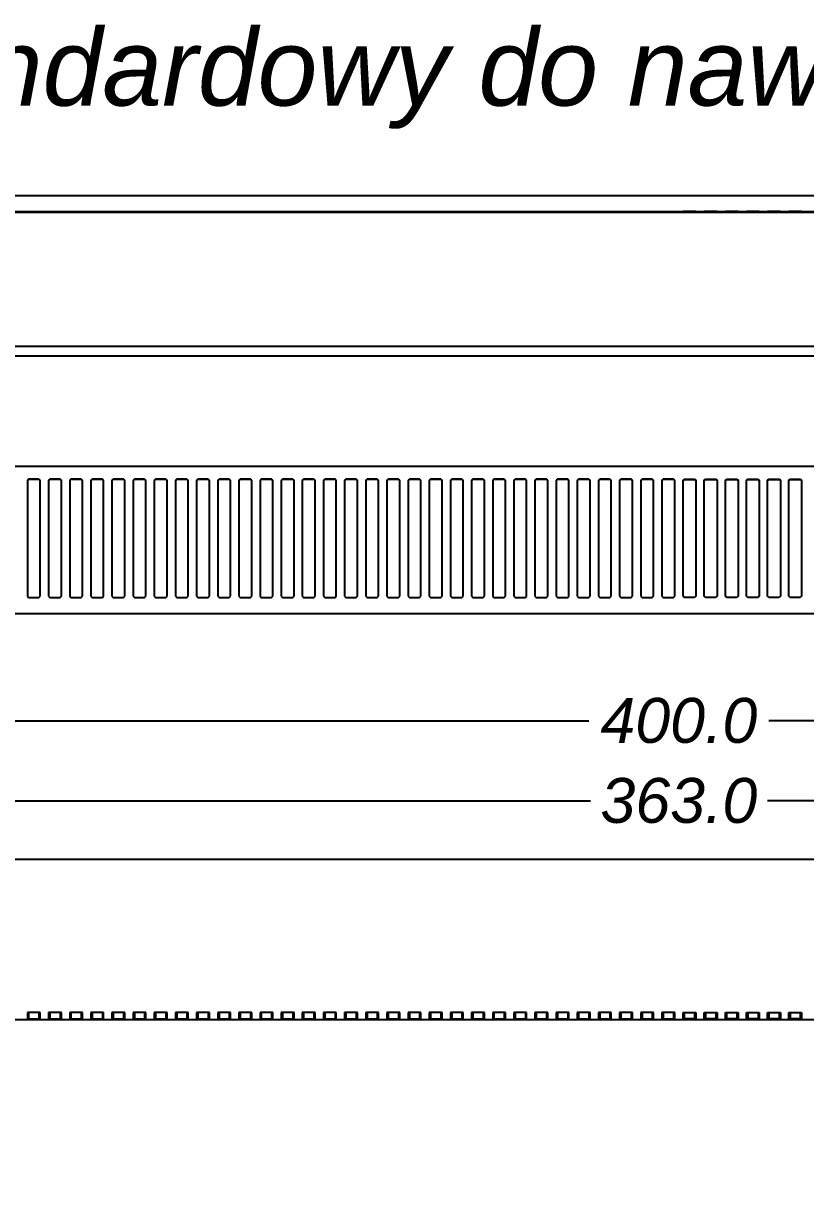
# Model space of a CAD drawing. Extents: x 11 to 255, y 34 to 125.
# Drawn here: x 71.9 to 133, y 34.4 to 125 of the extents above; entities that cross this region are included whole.
import ezdxf

# ---------------------------------------------------------------- set-up
doc = ezdxf.new("R2010")
doc.units = 0
doc.header["$MEASUREMENT"] = 0
doc.header["$PDSIZE"] = -1
doc.layers.get('0').update_dxf_attribs({"linetype": 'CONTINUOUS'})
doc.layers.get('DEFPOINTS').update_dxf_attribs({"linetype": 'CONTINUOUS'})
doc.styles.get("Standard").update_dxf_attribs({"font": 'ARIALI.TTF'})
doc.dimstyles.get("Standard").update_dxf_attribs({"dimtxt": 0.18, "dimasz": 0.18, "dimexe": 0.18, "dimexo": 0.0625, "dimgap": 0.09, "dimtad": 0, "dimtih": 1, "dimtoh": 1, "dimdec": 4, "dimzin": 0, "dimtxsty": 'STANDARD', "dimcen": 0.09, "dimazin": 3, "dimtfac": 1, "dimtdec": 4, "dimtofl": 0, "dimtmove": 0, "dimatfit": 3, "dimtolj": 1, "dimtzin": 0})

# ---------------------------------------------------------------- blocks, each defined once
blk = doc.blocks.new('*D')
at = {"color": 0, "linetype": 'BYBLOCK'}
for p, q in [((12.877, 65.773), (12.877, 71.773)), ((23.087, 59.724), (23.087, 70.756)), ((223.087, 59.724), (223.087, 70.756)), ((29.087, 70.576), (116.058, 70.576)), ((217.087, 70.576), (130.117, 70.576)), ((220.552, 60.523), (220.552, 66.523)), ((32.338, 54.523), (32.338, 64.516)), ((38.338, 64.336), (116.181, 64.336)), ((207.836, 64.336), (129.994, 64.336)), ((213.836, 54.523), (213.836, 64.516)), ((23.138, 59.773), (12.697, 59.773)), ((215.836, 54.523), (220.732, 54.523)), ((28.338, 52.523), (28.338, 42.447)), ((32.338, 52.523), (32.338, 42.447)), ((215.836, 52.523), (220.732, 52.523)), ((242.821, 49.016), (242.821, 39.097)), ((23.136, 47.273), (12.697, 47.273)), ((220.552, 46.523), (220.552, 40.523)), ((231.374, 46.273), (231.374, 39.097)), ((22.338, 42.627), (16.338, 42.627)), ((38.338, 42.627), (44.338, 42.627)), ((12.877, 41.273), (12.877, 35.273)), ((225.374, 39.277), (219.374, 39.277)), ((248.821, 39.277), (254.821, 39.277))]:
    blk.add_line(p, q, dxfattribs=at)
for points in [[(29.087, 71.576), (29.087, 69.576), (23.087, 70.576)], [(217.087, 71.576), (217.087, 69.576), (223.087, 70.576)], [(11.877, 65.773), (13.877, 65.773), (12.877, 59.773)], [(32.338, 64.336), (38.338, 63.336), (38.338, 65.336)], [(213.836, 64.336), (207.836, 63.336), (207.836, 65.336)], [(220.552, 54.523), (219.552, 60.523), (221.552, 60.523)], [(220.552, 52.523), (219.552, 46.523), (221.552, 46.523)], [(11.877, 41.273), (13.877, 41.273), (12.877, 47.273)], [(28.338, 42.627), (22.338, 41.627), (22.338, 43.627)], [(32.338, 42.627), (38.338, 41.627), (38.338, 43.627)], [(231.374, 39.277), (225.374, 38.277), (225.374, 40.277)], [(242.821, 39.277), (248.821, 38.277), (248.821, 40.277)]]:
    blk.add_solid(points, dxfattribs=at)
at = {"layer": 'DEFPOINTS', "color": 0, "linetype": 'BYBLOCK'}
for p in [(223.087, 70.576), (24.138, 59.773), (23.087, 58.724), (223.087, 58.724), (214.836, 54.523), (28.338, 53.523), (32.338, 53.523), (32.338, 53.523), (213.836, 53.523), (214.836, 52.523), (242.821, 50.016), (12.877, 47.273), (24.136, 47.273), (231.374, 47.273)]:
    blk.add_point(p, dxfattribs=at)
at = {"color": 0, "linetype": 'BYBLOCK', "char_height": 3.5, "attachment_point": 5}
for s, insert in [('\\A1;400.0', (123.087, 70.576)), ('\\A1;363.0', (123.087, 64.336)), ('\\A1;8.0', (48.523, 42.627)), ('\\A1;22.9', (237.098, 39.277))]:
    blk.add_mtext(s, dxfattribs=dict(at, insert=insert))
at = {"color": 0, "linetype": 'BYBLOCK', "char_height": 3.5, "attachment_point": 5, "rotation": 90}
for s, insert in [('\\A1;25.0', (12.877, 53.523)), ('\\A1;4.0', (220.552, 37.766))]:
    blk.add_mtext(s, dxfattribs=dict(at, insert=insert))

msp = doc.modelspace()

# ---------------------------------------------------------------- linework, layer by layer
at = {"color": 7, "linetype": 'CONTINUOUS'}
for p, q in [((24.136, 111.521), (222.039, 111.521)), ((23.838, 110.271), (222.336, 110.271)), ((24.689, 110.219), (221.486, 110.219)), ((72.262, 110.265), (72.362, 110.265)), ((72.262, 110.22), (72.262, 110.265)), ((72.362, 110.22), (72.262, 110.22)), ((72.362, 110.265), (73.162, 110.265)), ((72.362, 110.22), (72.362, 110.265)), ((73.162, 110.22), (72.362, 110.22)), ((73.162, 110.265), (73.262, 110.265)), ((73.162, 110.22), (73.162, 110.265)), ((73.262, 110.22), (73.162, 110.22)), ((73.262, 110.265), (73.262, 110.22)), ((73.912, 110.265), (74.012, 110.265)), ((73.912, 110.22), (73.912, 110.265)), ((74.012, 110.22), (73.912, 110.22)), ((74.012, 110.265), (74.812, 110.265)), ((74.012, 110.22), (74.012, 110.265)), ((74.812, 110.22), (74.012, 110.22)), ((74.812, 110.265), (74.912, 110.265)), ((74.812, 110.22), (74.812, 110.265)), ((74.912, 110.22), (74.812, 110.22)), ((74.912, 110.265), (74.912, 110.22)), ((75.562, 110.265), (75.662, 110.265)), ((75.562, 110.22), (75.562, 110.265)), ((75.662, 110.22), (75.562, 110.22)), ((75.662, 110.265), (76.462, 110.265)), ((75.662, 110.22), (75.662, 110.265)), ((76.462, 110.22), (75.662, 110.22)), ((76.462, 110.265), (76.562, 110.265)), ((76.462, 110.22), (76.462, 110.265)), ((76.562, 110.22), (76.462, 110.22)), ((76.562, 110.265), (76.562, 110.22)), ((77.212, 110.265), (77.312, 110.265)), ((77.212, 110.22), (77.212, 110.265)), ((77.312, 110.22), (77.212, 110.22)), ((77.312, 110.265), (78.112, 110.265)), ((77.312, 110.22), (77.312, 110.265)), ((78.112, 110.22), (77.312, 110.22)), ((78.112, 110.265), (78.212, 110.265)), ((78.112, 110.22), (78.112, 110.265)), ((78.212, 110.22), (78.112, 110.22)), ((78.212, 110.265), (78.212, 110.22)), ((78.862, 110.265), (78.962, 110.265)), ((78.862, 110.22), (78.862, 110.265)), ((78.962, 110.22), (78.862, 110.22)), ((78.962, 110.265), (79.762, 110.265)), ((78.962, 110.22), (78.962, 110.265)), ((79.762, 110.22), (78.962, 110.22)), ((79.762, 110.265), (79.862, 110.265)), ((79.762, 110.22), (79.762, 110.265)), ((79.862, 110.22), (79.762, 110.22)), ((79.862, 110.265), (79.862, 110.22)), ((80.512, 110.265), (80.612, 110.265)), ((80.512, 110.22), (80.512, 110.265)), ((80.612, 110.22), (80.512, 110.22)), ((80.612, 110.265), (81.412, 110.265)), ((80.612, 110.22), (80.612, 110.265)), ((81.412, 110.22), (80.612, 110.22)), ((81.412, 110.265), (81.512, 110.265)), ((81.412, 110.22), (81.412, 110.265)), ((81.512, 110.22), (81.412, 110.22)), ((81.512, 110.265), (81.512, 110.22)), ((82.162, 110.265), (82.262, 110.265)), ((82.162, 110.22), (82.162, 110.265)), ((82.262, 110.22), (82.162, 110.22)), ((82.262, 110.265), (83.062, 110.265)), ((82.262, 110.22), (82.262, 110.265)), ((83.062, 110.22), (82.262, 110.22)), ((83.062, 110.265), (83.162, 110.265)), ((83.062, 110.22), (83.062, 110.265)), ((83.162, 110.22), (83.062, 110.22)), ((83.162, 110.265), (83.162, 110.22)), ((83.812, 110.265), (83.912, 110.265)), ((83.812, 110.22), (83.812, 110.265)), ((83.912, 110.22), (83.812, 110.22)), ((83.912, 110.265), (84.712, 110.265)), ((83.912, 110.22), (83.912, 110.265)), ((84.712, 110.22), (83.912, 110.22)), ((84.712, 110.265), (84.812, 110.265)), ((84.712, 110.22), (84.712, 110.265)), ((84.812, 110.22), (84.712, 110.22)), ((84.812, 110.265), (84.812, 110.22)), ((85.462, 110.265), (85.562, 110.265)), ((85.462, 110.22), (85.462, 110.265)), ((85.562, 110.22), (85.462, 110.22)), ((85.562, 110.265), (86.362, 110.265)), ((85.562, 110.22), (85.562, 110.265)), ((86.362, 110.22), (85.562, 110.22)), ((86.362, 110.265), (86.462, 110.265)), ((86.362, 110.22), (86.362, 110.265)), ((86.462, 110.22), (86.362, 110.22)), ((86.462, 110.265), (86.462, 110.22)), ((87.112, 110.265), (87.212, 110.265)), ((87.112, 110.22), (87.112, 110.265)), ((87.212, 110.22), (87.112, 110.22)), ((87.212, 110.265), (88.012, 110.265)), ((87.212, 110.22), (87.212, 110.265)), ((88.012, 110.22), (87.212, 110.22)), ((88.012, 110.265), (88.112, 110.265)), ((88.012, 110.22), (88.012, 110.265)), ((88.112, 110.22), (88.012, 110.22)), ((88.112, 110.265), (88.112, 110.22)), ((88.762, 110.265), (88.862, 110.265)), ((88.762, 110.22), (88.762, 110.265)), ((88.862, 110.22), (88.762, 110.22)), ((88.862, 110.265), (89.662, 110.265)), ((88.862, 110.22), (88.862, 110.265)), ((89.662, 110.22), (88.862, 110.22)), ((89.662, 110.265), (89.762, 110.265)), ((89.662, 110.22), (89.662, 110.265)), ((89.762, 110.22), (89.662, 110.22)), ((89.762, 110.265), (89.762, 110.22)), ((90.412, 110.265), (90.512, 110.265)), ((90.412, 110.22), (90.412, 110.265)), ((90.512, 110.22), (90.412, 110.22)), ((90.512, 110.265), (91.312, 110.265)), ((90.512, 110.22), (90.512, 110.265)), ((91.312, 110.22), (90.512, 110.22)), ((91.312, 110.265), (91.412, 110.265)), ((91.312, 110.22), (91.312, 110.265)), ((91.412, 110.22), (91.312, 110.22)), ((91.412, 110.265), (91.412, 110.22)), ((92.062, 110.265), (92.162, 110.265)), ((92.062, 110.22), (92.062, 110.265)), ((92.162, 110.22), (92.062, 110.22)), ((92.162, 110.265), (92.962, 110.265)), ((92.162, 110.22), (92.162, 110.265)), ((92.962, 110.22), (92.162, 110.22)), ((92.962, 110.265), (93.062, 110.265)), ((92.962, 110.22), (92.962, 110.265)), ((93.062, 110.22), (92.962, 110.22)), ((93.062, 110.265), (93.062, 110.22)), ((93.712, 110.265), (93.812, 110.265)), ((93.712, 110.22), (93.712, 110.265)), ((93.812, 110.22), (93.712, 110.22)), ((93.812, 110.265), (94.612, 110.265)), ((93.812, 110.22), (93.812, 110.265)), ((94.612, 110.22), (93.812, 110.22)), ((94.612, 110.265), (94.712, 110.265)), ((94.612, 110.22), (94.612, 110.265)), ((94.712, 110.22), (94.612, 110.22)), ((94.712, 110.265), (94.712, 110.22)), ((95.362, 110.265), (95.462, 110.265)), ((95.362, 110.22), (95.362, 110.265)), ((95.462, 110.22), (95.362, 110.22)), ((95.462, 110.265), (96.262, 110.265)), ((95.462, 110.22), (95.462, 110.265)), ((96.262, 110.22), (95.462, 110.22)), ((96.262, 110.265), (96.362, 110.265)), ((96.262, 110.22), (96.262, 110.265)), ((96.362, 110.22), (96.262, 110.22)), ((96.362, 110.265), (96.362, 110.22)), ((97.012, 110.265), (97.112, 110.265)), ((97.012, 110.22), (97.012, 110.265)), ((97.112, 110.22), (97.012, 110.22)), ((97.112, 110.265), (97.912, 110.265)), ((97.112, 110.22), (97.112, 110.265)), ((97.912, 110.22), (97.112, 110.22)), ((97.912, 110.265), (98.012, 110.265)), ((97.912, 110.22), (97.912, 110.265)), ((98.012, 110.22), (97.912, 110.22)), ((98.012, 110.265), (98.012, 110.22)), ((98.662, 110.265), (98.762, 110.265)), ((98.662, 110.22), (98.662, 110.265)), ((98.762, 110.22), (98.662, 110.22)), ((98.762, 110.265), (99.562, 110.265)), ((98.762, 110.22), (98.762, 110.265)), ((99.562, 110.22), (98.762, 110.22)), ((99.562, 110.265), (99.662, 110.265)), ((99.562, 110.22), (99.562, 110.265)), ((99.662, 110.22), (99.562, 110.22)), ((99.662, 110.265), (99.662, 110.22)), ((100.312, 110.265), (100.412, 110.265)), ((100.312, 110.22), (100.312, 110.265)), ((100.412, 110.22), (100.312, 110.22)), ((100.412, 110.265), (101.212, 110.265)), ((100.412, 110.22), (100.412, 110.265)), ((101.212, 110.22), (100.412, 110.22)), ((101.212, 110.265), (101.312, 110.265)), ((101.212, 110.22), (101.212, 110.265)), ((101.312, 110.22), (101.212, 110.22)), ((101.312, 110.265), (101.312, 110.22)), ((101.962, 110.265), (102.062, 110.265)), ((101.962, 110.22), (101.962, 110.265)), ((102.062, 110.22), (101.962, 110.22)), ((102.062, 110.265), (102.862, 110.265)), ((102.062, 110.22), (102.062, 110.265)), ((102.862, 110.22), (102.062, 110.22)), ((102.862, 110.265), (102.962, 110.265)), ((102.862, 110.22), (102.862, 110.265)), ((102.962, 110.22), (102.862, 110.22)), ((102.962, 110.265), (102.962, 110.22)), ((103.612, 110.265), (103.712, 110.265)), ((103.612, 110.22), (103.612, 110.265)), ((103.712, 110.22), (103.612, 110.22)), ((103.712, 110.265), (104.512, 110.265)), ((103.712, 110.22), (103.712, 110.265)), ((104.512, 110.22), (103.712, 110.22)), ((104.512, 110.265), (104.612, 110.265)), ((104.512, 110.22), (104.512, 110.265)), ((104.612, 110.22), (104.512, 110.22)), ((104.612, 110.265), (104.612, 110.22)), ((105.262, 110.265), (105.362, 110.265)), ((105.262, 110.22), (105.262, 110.265)), ((105.362, 110.22), (105.262, 110.22)), ((105.362, 110.265), (106.162, 110.265)), ((105.362, 110.22), (105.362, 110.265)), ((106.162, 110.22), (105.362, 110.22)), ((106.162, 110.265), (106.262, 110.265)), ((106.162, 110.22), (106.162, 110.265)), ((106.262, 110.22), (106.162, 110.22)), ((106.262, 110.265), (106.262, 110.22)), ((106.912, 110.265), (107.012, 110.265)), ((106.912, 110.22), (106.912, 110.265)), ((107.012, 110.22), (106.912, 110.22)), ((107.012, 110.265), (107.812, 110.265)), ((107.012, 110.22), (107.012, 110.265)), ((107.812, 110.22), (107.012, 110.22)), ((107.812, 110.265), (107.912, 110.265)), ((107.812, 110.22), (107.812, 110.265)), ((107.912, 110.22), (107.812, 110.22)), ((107.912, 110.265), (107.912, 110.22)), ((108.562, 110.265), (108.662, 110.265)), ((108.562, 110.22), (108.562, 110.265)), ((108.662, 110.22), (108.562, 110.22)), ((108.662, 110.265), (109.462, 110.265)), ((108.662, 110.22), (108.662, 110.265)), ((109.462, 110.22), (108.662, 110.22)), ((109.462, 110.265), (109.562, 110.265)), ((109.462, 110.22), (109.462, 110.265)), ((109.562, 110.22), (109.462, 110.22)), ((109.562, 110.265), (109.562, 110.22)), ((110.212, 110.265), (110.312, 110.265)), ((110.212, 110.22), (110.212, 110.265)), ((110.312, 110.22), (110.212, 110.22)), ((110.312, 110.265), (111.112, 110.265)), ((110.312, 110.22), (110.312, 110.265)), ((111.112, 110.22), (110.312, 110.22)), ((111.112, 110.265), (111.212, 110.265)), ((111.112, 110.22), (111.112, 110.265)), ((111.212, 110.22), (111.112, 110.22)), ((111.212, 110.265), (111.212, 110.22)), ((111.862, 110.265), (111.962, 110.265)), ((111.862, 110.22), (111.862, 110.265)), ((111.962, 110.22), (111.862, 110.22)), ((111.962, 110.265), (112.762, 110.265)), ((111.962, 110.22), (111.962, 110.265)), ((112.762, 110.22), (111.962, 110.22)), ((112.762, 110.265), (112.862, 110.265)), ((112.762, 110.22), (112.762, 110.265)), ((112.862, 110.22), (112.762, 110.22)), ((112.862, 110.265), (112.862, 110.22)), ((113.512, 110.265), (113.612, 110.265)), ((113.512, 110.22), (113.512, 110.265)), ((113.612, 110.22), (113.512, 110.22)), ((113.612, 110.265), (114.412, 110.265)), ((113.612, 110.22), (113.612, 110.265)), ((114.412, 110.22), (113.612, 110.22)), ((114.412, 110.265), (114.512, 110.265)), ((114.412, 110.22), (114.412, 110.265)), ((114.512, 110.22), (114.412, 110.22)), ((114.512, 110.265), (114.512, 110.22)), ((115.162, 110.265), (115.262, 110.265)), ((115.162, 110.22), (115.162, 110.265)), ((115.262, 110.22), (115.162, 110.22)), ((115.262, 110.265), (116.062, 110.265)), ((115.262, 110.22), (115.262, 110.265)), ((116.062, 110.22), (115.262, 110.22)), ((116.062, 110.265), (116.162, 110.265)), ((116.062, 110.22), (116.062, 110.265)), ((116.162, 110.22), (116.062, 110.22)), ((116.162, 110.265), (116.162, 110.22)), ((116.812, 110.265), (116.912, 110.265)), ((116.812, 110.22), (116.812, 110.265)), ((116.912, 110.22), (116.812, 110.22)), ((116.912, 110.265), (117.712, 110.265)), ((116.912, 110.22), (116.912, 110.265)), ((117.712, 110.22), (116.912, 110.22)), ((117.712, 110.265), (117.812, 110.265)), ((117.712, 110.22), (117.712, 110.265)), ((117.812, 110.22), (117.712, 110.22)), ((117.812, 110.265), (117.812, 110.22)), ((118.462, 110.265), (118.562, 110.265)), ((118.462, 110.22), (118.462, 110.265)), ((118.562, 110.22), (118.462, 110.22)), ((118.562, 110.265), (119.362, 110.265)), ((118.562, 110.22), (118.562, 110.265)), ((119.362, 110.22), (118.562, 110.22)), ((119.362, 110.265), (119.462, 110.265)), ((119.362, 110.22), (119.362, 110.265)), ((119.462, 110.22), (119.362, 110.22)), ((119.462, 110.265), (119.462, 110.22)), ((120.112, 110.265), (120.212, 110.265)), ((120.112, 110.22), (120.112, 110.265)), ((120.212, 110.22), (120.112, 110.22)), ((120.212, 110.265), (121.012, 110.265)), ((120.212, 110.22), (120.212, 110.265)), ((121.012, 110.22), (120.212, 110.22)), ((121.012, 110.265), (121.112, 110.265)), ((121.012, 110.22), (121.012, 110.265)), ((121.112, 110.22), (121.012, 110.22)), ((121.112, 110.265), (121.112, 110.22)), ((121.762, 110.265), (121.862, 110.265)), ((121.762, 110.22), (121.762, 110.265)), ((121.862, 110.22), (121.762, 110.22)), ((121.862, 110.265), (122.662, 110.265)), ((121.862, 110.22), (121.862, 110.265)), ((122.662, 110.22), (121.862, 110.22)), ((122.662, 110.265), (122.762, 110.265)), ((122.662, 110.22), (122.662, 110.265)), ((122.762, 110.22), (122.662, 110.22)), ((122.762, 110.265), (122.762, 110.22)), ((123.512, 110.265), (123.412, 110.265)), ((123.412, 110.265), (123.412, 110.22)), ((123.412, 110.22), (123.512, 110.22)), ((124.312, 110.265), (123.512, 110.265)), ((123.512, 110.22), (123.512, 110.265)), ((123.512, 110.22), (124.312, 110.22)), ((124.412, 110.265), (124.312, 110.265)), ((124.312, 110.22), (124.312, 110.265)), ((124.312, 110.22), (124.412, 110.22)), ((124.412, 110.22), (124.412, 110.265)), ((125.162, 110.265), (125.062, 110.265)), ((125.062, 110.265), (125.062, 110.22)), ((125.062, 110.22), (125.162, 110.22)), ((125.962, 110.265), (125.162, 110.265)), ((125.162, 110.22), (125.162, 110.265)), ((125.162, 110.22), (125.962, 110.22)), ((126.062, 110.265), (125.962, 110.265)), ((125.962, 110.22), (125.962, 110.265)), ((125.962, 110.22), (126.062, 110.22)), ((126.062, 110.22), (126.062, 110.265)), ((126.812, 110.265), (126.712, 110.265)), ((126.712, 110.265), (126.712, 110.22)), ((126.712, 110.22), (126.812, 110.22)), ((127.612, 110.265), (126.812, 110.265)), ((126.812, 110.22), (126.812, 110.265)), ((126.812, 110.22), (127.612, 110.22)), ((127.712, 110.265), (127.612, 110.265)), ((127.612, 110.22), (127.612, 110.265)), ((127.612, 110.22), (127.712, 110.22)), ((127.712, 110.22), (127.712, 110.265)), ((128.462, 110.265), (128.362, 110.265)), ((128.362, 110.265), (128.362, 110.22)), ((128.362, 110.22), (128.462, 110.22)), ((129.262, 110.265), (128.462, 110.265)), ((128.462, 110.22), (128.462, 110.265)), ((128.462, 110.22), (129.262, 110.22)), ((129.362, 110.265), (129.262, 110.265)), ((129.262, 110.22), (129.262, 110.265)), ((129.262, 110.22), (129.362, 110.22)), ((129.362, 110.22), (129.362, 110.265)), ((130.112, 110.265), (130.012, 110.265)), ((130.012, 110.265), (130.012, 110.22)), ((130.012, 110.22), (130.112, 110.22)), ((130.912, 110.265), (130.112, 110.265)), ((130.112, 110.22), (130.112, 110.265)), ((130.112, 110.22), (130.912, 110.22)), ((131.012, 110.265), (130.912, 110.265)), ((130.912, 110.22), (130.912, 110.265)), ((130.912, 110.22), (131.012, 110.22)), ((131.012, 110.22), (131.012, 110.265)), ((131.762, 110.265), (131.662, 110.265)), ((131.662, 110.265), (131.662, 110.22)), ((131.662, 110.22), (131.762, 110.22)), ((132.562, 110.265), (131.762, 110.265)), ((131.762, 110.22), (131.762, 110.265)), ((131.762, 110.22), (132.562, 110.22)), ((132.662, 110.265), (132.562, 110.265)), ((132.562, 110.22), (132.562, 110.265)), ((132.562, 110.22), (132.662, 110.22)), ((132.662, 110.22), (132.662, 110.265)), ((24.139, 99.771), (222.036, 99.771)), ((24.138, 99.021), (222.037, 99.021)), ((24.689, 90.43), (221.486, 90.43)), ((72.362, 89.415), (72.262, 89.316)), ((72.362, 89.376), (72.262, 89.276)), ((72.262, 89.316), (72.262, 80.278)), ((73.162, 89.415), (72.362, 89.415)), ((72.362, 89.376), (72.362, 89.415)), ((73.162, 89.376), (72.362, 89.376)), ((73.262, 89.316), (73.162, 89.415)), ((73.162, 89.376), (73.162, 89.415)), ((73.262, 89.276), (73.162, 89.376)), ((73.262, 80.278), (73.262, 89.316)), ((74.012, 89.415), (73.912, 89.316)), ((74.012, 89.376), (73.912, 89.276)), ((73.912, 89.316), (73.912, 80.278)), ((74.812, 89.415), (74.012, 89.415)), ((74.012, 89.376), (74.012, 89.415)), ((74.812, 89.376), (74.012, 89.376)), ((74.912, 89.316), (74.812, 89.415)), ((74.812, 89.376), (74.812, 89.415)), ((74.912, 89.276), (74.812, 89.376)), ((74.912, 80.278), (74.912, 89.316)), ((75.662, 89.415), (75.562, 89.316)), ((75.662, 89.376), (75.562, 89.276)), ((75.562, 89.316), (75.562, 80.278)), ((76.462, 89.415), (75.662, 89.415)), ((75.662, 89.376), (75.662, 89.415)), ((76.462, 89.376), (75.662, 89.376)), ((76.562, 89.316), (76.462, 89.415)), ((76.462, 89.376), (76.462, 89.415)), ((76.562, 89.276), (76.462, 89.376)), ((76.562, 80.278), (76.562, 89.316)), ((77.312, 89.415), (77.212, 89.316)), ((77.312, 89.376), (77.212, 89.276)), ((77.212, 89.316), (77.212, 80.278)), ((78.112, 89.415), (77.312, 89.415)), ((77.312, 89.376), (77.312, 89.415)), ((78.112, 89.376), (77.312, 89.376)), ((78.212, 89.316), (78.112, 89.415)), ((78.112, 89.376), (78.112, 89.415)), ((78.212, 89.276), (78.112, 89.376)), ((78.212, 80.278), (78.212, 89.316)), ((78.962, 89.415), (78.862, 89.316)), ((78.962, 89.376), (78.862, 89.276)), ((78.862, 89.316), (78.862, 80.278)), ((79.762, 89.415), (78.962, 89.415)), ((78.962, 89.376), (78.962, 89.415)), ((79.762, 89.376), (78.962, 89.376)), ((79.862, 89.316), (79.762, 89.415)), ((79.762, 89.376), (79.762, 89.415)), ((79.862, 89.276), (79.762, 89.376)), ((79.862, 80.278), (79.862, 89.316)), ((80.612, 89.415), (80.512, 89.316)), ((80.612, 89.376), (80.512, 89.276)), ((80.512, 89.316), (80.512, 80.278)), ((81.412, 89.415), (80.612, 89.415)), ((80.612, 89.376), (80.612, 89.415)), ((81.412, 89.376), (80.612, 89.376)), ((81.512, 89.316), (81.412, 89.415)), ((81.412, 89.376), (81.412, 89.415)), ((81.512, 89.276), (81.412, 89.376)), ((81.512, 80.278), (81.512, 89.316)), ((82.262, 89.415), (82.162, 89.316)), ((82.262, 89.376), (82.162, 89.276)), ((82.162, 89.316), (82.162, 80.278)), ((83.062, 89.415), (82.262, 89.415)), ((82.262, 89.376), (82.262, 89.415)), ((83.062, 89.376), (82.262, 89.376)), ((83.162, 89.316), (83.062, 89.415)), ((83.062, 89.376), (83.062, 89.415)), ((83.162, 89.276), (83.062, 89.376)), ((83.162, 80.278), (83.162, 89.316)), ((83.912, 89.415), (83.812, 89.316)), ((83.912, 89.376), (83.812, 89.276)), ((83.812, 89.316), (83.812, 80.278)), ((84.712, 89.415), (83.912, 89.415)), ((83.912, 89.376), (83.912, 89.415)), ((84.712, 89.376), (83.912, 89.376)), ((84.812, 89.316), (84.712, 89.415)), ((84.712, 89.376), (84.712, 89.415)), ((84.812, 89.276), (84.712, 89.376)), ((84.812, 80.278), (84.812, 89.316)), ((85.562, 89.415), (85.462, 89.316)), ((85.562, 89.376), (85.462, 89.276)), ((85.462, 89.316), (85.462, 80.278)), ((86.362, 89.415), (85.562, 89.415)), ((85.562, 89.376), (85.562, 89.415)), ((86.362, 89.376), (85.562, 89.376)), ((86.462, 89.316), (86.362, 89.415)), ((86.362, 89.376), (86.362, 89.415)), ((86.462, 89.276), (86.362, 89.376)), ((86.462, 80.278), (86.462, 89.316)), ((87.212, 89.415), (87.112, 89.316)), ((87.212, 89.376), (87.112, 89.276)), ((87.112, 89.316), (87.112, 80.278)), ((88.012, 89.415), (87.212, 89.415)), ((87.212, 89.376), (87.212, 89.415)), ((88.012, 89.376), (87.212, 89.376)), ((88.112, 89.316), (88.012, 89.415)), ((88.012, 89.376), (88.012, 89.415)), ((88.112, 89.276), (88.012, 89.376)), ((88.112, 80.278), (88.112, 89.316)), ((88.862, 89.415), (88.762, 89.316)), ((88.862, 89.376), (88.762, 89.276)), ((88.762, 89.316), (88.762, 80.278)), ((89.662, 89.415), (88.862, 89.415)), ((88.862, 89.376), (88.862, 89.415)), ((89.662, 89.376), (88.862, 89.376)), ((89.762, 89.316), (89.662, 89.415)), ((89.662, 89.376), (89.662, 89.415)), ((89.762, 89.276), (89.662, 89.376)), ((89.762, 80.278), (89.762, 89.316)), ((90.512, 89.415), (90.412, 89.316)), ((90.512, 89.376), (90.412, 89.276)), ((90.412, 89.316), (90.412, 80.278)), ((91.312, 89.415), (90.512, 89.415)), ((90.512, 89.376), (90.512, 89.415)), ((91.312, 89.376), (90.512, 89.376)), ((91.412, 89.316), (91.312, 89.415)), ((91.312, 89.376), (91.312, 89.415)), ((91.412, 89.276), (91.312, 89.376)), ((91.412, 80.278), (91.412, 89.316)), ((92.162, 89.415), (92.062, 89.316)), ((92.162, 89.376), (92.062, 89.276)), ((92.062, 89.316), (92.062, 80.278)), ((92.962, 89.415), (92.162, 89.415)), ((92.162, 89.376), (92.162, 89.415)), ((92.962, 89.376), (92.162, 89.376)), ((93.062, 89.316), (92.962, 89.415)), ((92.962, 89.376), (92.962, 89.415)), ((93.062, 89.276), (92.962, 89.376)), ((93.062, 80.278), (93.062, 89.316)), ((93.812, 89.415), (93.712, 89.316)), ((93.812, 89.376), (93.712, 89.276)), ((93.712, 89.316), (93.712, 80.278)), ((94.612, 89.415), (93.812, 89.415)), ((93.812, 89.376), (93.812, 89.415)), ((94.612, 89.376), (93.812, 89.376)), ((94.712, 89.316), (94.612, 89.415)), ((94.612, 89.376), (94.612, 89.415)), ((94.712, 89.276), (94.612, 89.376)), ((94.712, 80.278), (94.712, 89.316)), ((95.462, 89.415), (95.362, 89.316)), ((95.462, 89.376), (95.362, 89.276)), ((95.362, 89.316), (95.362, 80.278)), ((96.262, 89.415), (95.462, 89.415)), ((95.462, 89.376), (95.462, 89.415)), ((96.262, 89.376), (95.462, 89.376)), ((96.362, 89.316), (96.262, 89.415)), ((96.262, 89.376), (96.262, 89.415)), ((96.362, 89.276), (96.262, 89.376)), ((96.362, 80.278), (96.362, 89.316)), ((97.112, 89.415), (97.012, 89.316)), ((97.112, 89.376), (97.012, 89.276)), ((97.012, 89.316), (97.012, 80.278)), ((97.912, 89.415), (97.112, 89.415)), ((97.112, 89.376), (97.112, 89.415)), ((97.912, 89.376), (97.112, 89.376)), ((98.012, 89.316), (97.912, 89.415)), ((97.912, 89.376), (97.912, 89.415)), ((98.012, 89.276), (97.912, 89.376)), ((98.012, 80.278), (98.012, 89.316)), ((98.762, 89.415), (98.662, 89.316)), ((98.762, 89.376), (98.662, 89.276)), ((98.662, 89.316), (98.662, 80.278)), ((99.562, 89.415), (98.762, 89.415)), ((98.762, 89.376), (98.762, 89.415)), ((99.562, 89.376), (98.762, 89.376)), ((99.662, 89.316), (99.562, 89.415)), ((99.562, 89.376), (99.562, 89.415)), ((99.662, 89.276), (99.562, 89.376)), ((99.662, 80.278), (99.662, 89.316)), ((100.412, 89.415), (100.312, 89.316)), ((100.412, 89.376), (100.312, 89.276)), ((100.312, 89.316), (100.312, 80.278)), ((101.212, 89.415), (100.412, 89.415)), ((100.412, 89.376), (100.412, 89.415)), ((101.212, 89.376), (100.412, 89.376)), ((101.312, 89.316), (101.212, 89.415)), ((101.212, 89.376), (101.212, 89.415)), ((101.312, 89.276), (101.212, 89.376)), ((101.312, 80.278), (101.312, 89.316)), ((102.062, 89.415), (101.962, 89.316)), ((102.062, 89.376), (101.962, 89.276)), ((101.962, 89.316), (101.962, 80.278)), ((102.862, 89.415), (102.062, 89.415)), ((102.062, 89.376), (102.062, 89.415)), ((102.862, 89.376), (102.062, 89.376)), ((102.962, 89.316), (102.862, 89.415)), ((102.862, 89.376), (102.862, 89.415)), ((102.962, 89.276), (102.862, 89.376)), ((102.962, 80.278), (102.962, 89.316)), ((103.712, 89.415), (103.612, 89.316)), ((103.712, 89.376), (103.612, 89.276)), ((103.612, 89.316), (103.612, 80.278)), ((104.512, 89.415), (103.712, 89.415)), ((103.712, 89.376), (103.712, 89.415)), ((104.512, 89.376), (103.712, 89.376)), ((104.612, 89.316), (104.512, 89.415)), ((104.512, 89.376), (104.512, 89.415)), ((104.612, 89.276), (104.512, 89.376)), ((104.612, 80.278), (104.612, 89.316)), ((105.362, 89.415), (105.262, 89.316)), ((105.362, 89.376), (105.262, 89.276)), ((105.262, 89.316), (105.262, 80.278)), ((106.162, 89.415), (105.362, 89.415)), ((105.362, 89.376), (105.362, 89.415)), ((106.162, 89.376), (105.362, 89.376)), ((106.262, 89.316), (106.162, 89.415)), ((106.162, 89.376), (106.162, 89.415)), ((106.262, 89.276), (106.162, 89.376)), ((106.262, 80.278), (106.262, 89.316)), ((107.012, 89.415), (106.912, 89.316)), ((107.012, 89.376), (106.912, 89.276)), ((106.912, 89.316), (106.912, 80.278)), ((107.812, 89.415), (107.012, 89.415)), ((107.012, 89.376), (107.012, 89.415)), ((107.812, 89.376), (107.012, 89.376)), ((107.912, 89.316), (107.812, 89.415)), ((107.812, 89.376), (107.812, 89.415)), ((107.912, 89.276), (107.812, 89.376)), ((107.912, 80.278), (107.912, 89.316)), ((108.662, 89.415), (108.562, 89.316)), ((108.662, 89.376), (108.562, 89.276)), ((108.562, 89.316), (108.562, 80.278)), ((109.462, 89.415), (108.662, 89.415)), ((108.662, 89.376), (108.662, 89.415)), ((109.462, 89.376), (108.662, 89.376)), ((109.562, 89.316), (109.462, 89.415)), ((109.462, 89.376), (109.462, 89.415)), ((109.562, 89.276), (109.462, 89.376)), ((109.562, 80.278), (109.562, 89.316)), ((110.312, 89.415), (110.212, 89.316)), ((110.312, 89.376), (110.212, 89.276)), ((110.212, 89.316), (110.212, 80.278)), ((111.112, 89.415), (110.312, 89.415)), ((110.312, 89.376), (110.312, 89.415)), ((111.112, 89.376), (110.312, 89.376)), ((111.212, 89.316), (111.112, 89.415)), ((111.112, 89.376), (111.112, 89.415)), ((111.212, 89.276), (111.112, 89.376)), ((111.212, 80.278), (111.212, 89.316)), ((111.962, 89.415), (111.862, 89.316)), ((111.962, 89.376), (111.862, 89.276)), ((111.862, 89.316), (111.862, 80.278)), ((112.762, 89.415), (111.962, 89.415)), ((111.962, 89.376), (111.962, 89.415)), ((112.762, 89.376), (111.962, 89.376)), ((112.862, 89.316), (112.762, 89.415)), ((112.762, 89.376), (112.762, 89.415)), ((112.862, 89.276), (112.762, 89.376)), ((112.862, 80.278), (112.862, 89.316)), ((113.612, 89.415), (113.512, 89.316)), ((113.612, 89.376), (113.512, 89.276)), ((113.512, 89.316), (113.512, 80.278)), ((114.412, 89.415), (113.612, 89.415)), ((113.612, 89.376), (113.612, 89.415)), ((114.412, 89.376), (113.612, 89.376)), ((114.512, 89.316), (114.412, 89.415)), ((114.412, 89.376), (114.412, 89.415)), ((114.512, 89.276), (114.412, 89.376)), ((114.512, 80.278), (114.512, 89.316)), ((115.262, 89.415), (115.162, 89.316)), ((115.262, 89.376), (115.162, 89.276)), ((115.162, 89.316), (115.162, 80.278)), ((116.062, 89.415), (115.262, 89.415)), ((115.262, 89.376), (115.262, 89.415)), ((116.062, 89.376), (115.262, 89.376)), ((116.162, 89.316), (116.062, 89.415)), ((116.062, 89.376), (116.062, 89.415)), ((116.162, 89.276), (116.062, 89.376)), ((116.162, 80.278), (116.162, 89.316)), ((116.912, 89.415), (116.812, 89.316)), ((116.912, 89.376), (116.812, 89.276)), ((116.812, 89.316), (116.812, 80.278)), ((117.712, 89.415), (116.912, 89.415)), ((116.912, 89.376), (116.912, 89.415)), ((117.712, 89.376), (116.912, 89.376)), ((117.812, 89.316), (117.712, 89.415)), ((117.712, 89.376), (117.712, 89.415)), ((117.812, 89.276), (117.712, 89.376)), ((117.812, 80.278), (117.812, 89.316)), ((118.562, 89.415), (118.462, 89.316)), ((118.562, 89.376), (118.462, 89.276)), ((118.462, 89.316), (118.462, 80.278)), ((119.362, 89.415), (118.562, 89.415)), ((118.562, 89.376), (118.562, 89.415)), ((119.362, 89.376), (118.562, 89.376)), ((119.462, 89.316), (119.362, 89.415)), ((119.362, 89.376), (119.362, 89.415)), ((119.462, 89.276), (119.362, 89.376)), ((119.462, 80.278), (119.462, 89.316)), ((120.212, 89.415), (120.112, 89.316)), ((120.212, 89.376), (120.112, 89.276)), ((120.112, 89.316), (120.112, 80.278)), ((121.012, 89.415), (120.212, 89.415)), ((120.212, 89.376), (120.212, 89.415)), ((121.012, 89.376), (120.212, 89.376)), ((121.112, 89.316), (121.012, 89.415)), ((121.012, 89.376), (121.012, 89.415)), ((121.112, 89.276), (121.012, 89.376)), ((121.112, 80.278), (121.112, 89.316)), ((121.862, 89.415), (121.762, 89.316)), ((121.862, 89.376), (121.762, 89.276)), ((121.762, 89.316), (121.762, 80.278)), ((122.662, 89.415), (121.862, 89.415)), ((121.862, 89.376), (121.862, 89.415)), ((122.662, 89.376), (121.862, 89.376)), ((122.762, 89.316), (122.662, 89.415)), ((122.662, 89.376), (122.662, 89.415)), ((122.762, 89.276), (122.662, 89.376)), ((122.762, 80.278), (122.762, 89.316)), ((123.412, 89.316), (123.512, 89.415)), ((123.412, 89.276), (123.512, 89.376)), ((123.412, 80.278), (123.412, 89.316)), ((123.512, 89.415), (124.312, 89.415)), ((123.512, 89.376), (123.512, 89.415)), ((123.512, 89.376), (124.312, 89.376)), ((124.312, 89.415), (124.412, 89.316)), ((124.312, 89.376), (124.312, 89.415)), ((124.312, 89.376), (124.412, 89.276)), ((124.412, 89.316), (124.412, 80.278)), ((125.062, 89.316), (125.162, 89.415)), ((125.062, 89.276), (125.162, 89.376)), ((125.062, 80.278), (125.062, 89.316)), ((125.162, 89.415), (125.962, 89.415)), ((125.162, 89.376), (125.162, 89.415)), ((125.162, 89.376), (125.962, 89.376)), ((125.962, 89.415), (126.062, 89.316)), ((125.962, 89.376), (125.962, 89.415)), ((125.962, 89.376), (126.062, 89.276)), ((126.062, 89.316), (126.062, 80.278)), ((126.712, 89.316), (126.812, 89.415)), ((126.712, 89.276), (126.812, 89.376)), ((126.712, 80.278), (126.712, 89.316)), ((126.812, 89.415), (127.612, 89.415)), ((126.812, 89.376), (126.812, 89.415)), ((126.812, 89.376), (127.612, 89.376)), ((127.612, 89.415), (127.712, 89.316)), ((127.612, 89.376), (127.612, 89.415)), ((127.612, 89.376), (127.712, 89.276)), ((127.712, 89.316), (127.712, 80.278)), ((128.362, 89.316), (128.462, 89.415)), ((128.362, 89.276), (128.462, 89.376)), ((128.362, 80.278), (128.362, 89.316)), ((128.462, 89.415), (129.262, 89.415)), ((128.462, 89.376), (128.462, 89.415)), ((128.462, 89.376), (129.262, 89.376)), ((129.262, 89.415), (129.362, 89.316)), ((129.262, 89.376), (129.262, 89.415)), ((129.262, 89.376), (129.362, 89.276)), ((129.362, 89.316), (129.362, 80.278)), ((130.012, 89.316), (130.112, 89.415)), ((130.012, 89.276), (130.112, 89.376)), ((130.012, 80.278), (130.012, 89.316)), ((130.112, 89.415), (130.912, 89.415)), ((130.112, 89.376), (130.112, 89.415)), ((130.112, 89.376), (130.912, 89.376)), ((130.912, 89.415), (131.012, 89.316)), ((130.912, 89.376), (130.912, 89.415)), ((130.912, 89.376), (131.012, 89.276)), ((131.012, 89.316), (131.012, 80.278)), ((131.662, 89.316), (131.762, 89.415)), ((131.662, 89.276), (131.762, 89.376)), ((131.662, 80.278), (131.662, 89.316)), ((131.762, 89.415), (132.562, 89.415)), ((131.762, 89.376), (131.762, 89.415)), ((131.762, 89.376), (132.562, 89.376)), ((132.562, 89.415), (132.662, 89.316)), ((132.562, 89.376), (132.562, 89.415)), ((132.562, 89.376), (132.662, 89.276)), ((132.662, 89.316), (132.662, 80.278)), ((72.262, 80.278), (72.362, 80.178)), ((72.362, 80.178), (73.162, 80.178)), ((73.162, 80.178), (73.262, 80.278)), ((73.912, 80.278), (74.012, 80.178)), ((74.012, 80.178), (74.812, 80.178)), ((74.812, 80.178), (74.912, 80.278)), ((75.562, 80.278), (75.662, 80.178)), ((75.662, 80.178), (76.462, 80.178)), ((76.462, 80.178), (76.562, 80.278)), ((77.212, 80.278), (77.312, 80.178)), ((77.312, 80.178), (78.112, 80.178)), ((78.112, 80.178), (78.212, 80.278)), ((78.862, 80.278), (78.962, 80.178)), ((78.962, 80.178), (79.762, 80.178)), ((79.762, 80.178), (79.862, 80.278)), ((80.512, 80.278), (80.612, 80.178)), ((80.612, 80.178), (81.412, 80.178)), ((81.412, 80.178), (81.512, 80.278)), ((82.162, 80.278), (82.262, 80.178)), ((82.262, 80.178), (83.062, 80.178)), ((83.062, 80.178), (83.162, 80.278)), ((83.812, 80.278), (83.912, 80.178)), ((83.912, 80.178), (84.712, 80.178)), ((84.712, 80.178), (84.812, 80.278)), ((85.462, 80.278), (85.562, 80.178)), ((85.562, 80.178), (86.362, 80.178)), ((86.362, 80.178), (86.462, 80.278)), ((87.112, 80.278), (87.212, 80.178)), ((87.212, 80.178), (88.012, 80.178)), ((88.012, 80.178), (88.112, 80.278)), ((88.762, 80.278), (88.862, 80.178)), ((88.862, 80.178), (89.662, 80.178)), ((89.662, 80.178), (89.762, 80.278)), ((90.412, 80.278), (90.512, 80.178)), ((90.512, 80.178), (91.312, 80.178)), ((91.312, 80.178), (91.412, 80.278)), ((92.062, 80.278), (92.162, 80.178)), ((92.162, 80.178), (92.962, 80.178)), ((92.962, 80.178), (93.062, 80.278)), ((93.712, 80.278), (93.812, 80.178)), ((93.812, 80.178), (94.612, 80.178)), ((94.612, 80.178), (94.712, 80.278)), ((95.362, 80.278), (95.462, 80.178)), ((95.462, 80.178), (96.262, 80.178)), ((96.262, 80.178), (96.362, 80.278)), ((97.012, 80.278), (97.112, 80.178)), ((97.112, 80.178), (97.912, 80.178)), ((97.912, 80.178), (98.012, 80.278)), ((98.662, 80.278), (98.762, 80.178)), ((98.762, 80.178), (99.562, 80.178)), ((99.562, 80.178), (99.662, 80.278)), ((100.312, 80.278), (100.412, 80.178)), ((100.412, 80.178), (101.212, 80.178)), ((101.212, 80.178), (101.312, 80.278)), ((101.962, 80.278), (102.062, 80.178)), ((102.062, 80.178), (102.862, 80.178)), ((102.862, 80.178), (102.962, 80.278)), ((103.612, 80.278), (103.712, 80.178)), ((103.712, 80.178), (104.512, 80.178)), ((104.512, 80.178), (104.612, 80.278)), ((105.262, 80.278), (105.362, 80.178)), ((105.362, 80.178), (106.162, 80.178)), ((106.162, 80.178), (106.262, 80.278)), ((106.912, 80.278), (107.012, 80.178)), ((107.012, 80.178), (107.812, 80.178)), ((107.812, 80.178), (107.912, 80.278)), ((108.562, 80.278), (108.662, 80.178)), ((108.662, 80.178), (109.462, 80.178)), ((109.462, 80.178), (109.562, 80.278)), ((110.212, 80.278), (110.312, 80.178)), ((110.312, 80.178), (111.112, 80.178)), ((111.112, 80.178), (111.212, 80.278)), ((111.862, 80.278), (111.962, 80.178)), ((111.962, 80.178), (112.762, 80.178)), ((112.762, 80.178), (112.862, 80.278)), ((113.512, 80.278), (113.612, 80.178)), ((113.612, 80.178), (114.412, 80.178)), ((114.412, 80.178), (114.512, 80.278)), ((115.162, 80.278), (115.262, 80.178)), ((115.262, 80.178), (116.062, 80.178)), ((116.062, 80.178), (116.162, 80.278)), ((116.812, 80.278), (116.912, 80.178)), ((116.912, 80.178), (117.712, 80.178)), ((117.712, 80.178), (117.812, 80.278)), ((118.462, 80.278), (118.562, 80.178)), ((118.562, 80.178), (119.362, 80.178)), ((119.362, 80.178), (119.462, 80.278)), ((120.112, 80.278), (120.212, 80.178)), ((120.212, 80.178), (121.012, 80.178)), ((121.012, 80.178), (121.112, 80.278)), ((121.762, 80.278), (121.862, 80.178)), ((121.862, 80.178), (122.662, 80.178)), ((122.662, 80.178), (122.762, 80.278)), ((123.512, 80.178), (123.412, 80.278)), ((124.312, 80.178), (123.512, 80.178)), ((124.412, 80.278), (124.312, 80.178)), ((125.162, 80.178), (125.062, 80.278)), ((125.962, 80.178), (125.162, 80.178)), ((126.062, 80.278), (125.962, 80.178)), ((126.812, 80.178), (126.712, 80.278)), ((127.612, 80.178), (126.812, 80.178)), ((127.712, 80.278), (127.612, 80.178)), ((128.462, 80.178), (128.362, 80.278)), ((129.262, 80.178), (128.462, 80.178)), ((129.362, 80.278), (129.262, 80.178)), ((130.112, 80.178), (130.012, 80.278)), ((130.912, 80.178), (130.112, 80.178)), ((131.012, 80.278), (130.912, 80.178)), ((131.762, 80.178), (131.662, 80.278)), ((132.562, 80.178), (131.762, 80.178)), ((132.662, 80.278), (132.562, 80.178)), ((24.136, 78.93), (222.039, 78.93)), ((24.138, 59.773), (222.037, 59.773)), ((24.136, 47.273), (222.039, 47.273)), ((72.362, 47.822), (72.262, 47.817)), ((72.262, 47.817), (72.262, 47.344)), ((72.262, 47.344), (72.362, 47.338)), ((73.162, 47.822), (72.362, 47.822)), ((72.362, 47.822), (72.362, 47.338)), ((72.362, 47.338), (73.162, 47.338)), ((73.262, 47.817), (73.162, 47.822)), ((73.162, 47.822), (73.162, 47.338)), ((73.162, 47.338), (73.262, 47.344)), ((73.262, 47.344), (73.262, 47.817)), ((74.012, 47.822), (73.912, 47.817)), ((73.912, 47.817), (73.912, 47.344)), ((73.912, 47.344), (74.012, 47.338)), ((74.812, 47.822), (74.012, 47.822)), ((74.012, 47.822), (74.012, 47.338)), ((74.012, 47.338), (74.812, 47.338)), ((74.912, 47.817), (74.812, 47.822)), ((74.812, 47.822), (74.812, 47.338)), ((74.812, 47.338), (74.912, 47.344)), ((74.912, 47.344), (74.912, 47.817)), ((75.662, 47.822), (75.562, 47.817)), ((75.562, 47.817), (75.562, 47.344)), ((75.562, 47.344), (75.662, 47.338)), ((76.462, 47.822), (75.662, 47.822)), ((75.662, 47.822), (75.662, 47.338)), ((75.662, 47.338), (76.462, 47.338)), ((76.562, 47.817), (76.462, 47.822)), ((76.462, 47.822), (76.462, 47.338)), ((76.462, 47.338), (76.562, 47.344)), ((76.562, 47.344), (76.562, 47.817)), ((77.312, 47.822), (77.212, 47.817)), ((77.212, 47.817), (77.212, 47.344)), ((77.212, 47.344), (77.312, 47.338)), ((78.112, 47.822), (77.312, 47.822)), ((77.312, 47.822), (77.312, 47.338)), ((77.312, 47.338), (78.112, 47.338)), ((78.212, 47.817), (78.112, 47.822)), ((78.112, 47.822), (78.112, 47.338)), ((78.112, 47.338), (78.212, 47.344)), ((78.212, 47.344), (78.212, 47.817)), ((78.962, 47.822), (78.862, 47.817)), ((78.862, 47.817), (78.862, 47.344)), ((78.862, 47.344), (78.962, 47.338)), ((79.762, 47.822), (78.962, 47.822)), ((78.962, 47.822), (78.962, 47.338)), ((78.962, 47.338), (79.762, 47.338)), ((79.862, 47.817), (79.762, 47.822)), ((79.762, 47.822), (79.762, 47.338)), ((79.762, 47.338), (79.862, 47.344)), ((79.862, 47.344), (79.862, 47.817)), ((80.612, 47.822), (80.512, 47.817)), ((80.512, 47.817), (80.512, 47.344)), ((80.512, 47.344), (80.612, 47.338)), ((81.412, 47.822), (80.612, 47.822)), ((80.612, 47.822), (80.612, 47.338)), ((80.612, 47.338), (81.412, 47.338)), ((81.512, 47.817), (81.412, 47.822)), ((81.412, 47.822), (81.412, 47.338)), ((81.412, 47.338), (81.512, 47.344)), ((81.512, 47.344), (81.512, 47.817)), ((82.262, 47.822), (82.162, 47.817)), ((82.162, 47.817), (82.162, 47.344)), ((82.162, 47.344), (82.262, 47.338)), ((83.062, 47.822), (82.262, 47.822)), ((82.262, 47.822), (82.262, 47.338)), ((82.262, 47.338), (83.062, 47.338)), ((83.162, 47.817), (83.062, 47.822)), ((83.062, 47.822), (83.062, 47.338)), ((83.062, 47.338), (83.162, 47.344)), ((83.162, 47.344), (83.162, 47.817)), ((83.912, 47.822), (83.812, 47.817)), ((83.812, 47.817), (83.812, 47.344)), ((83.812, 47.344), (83.912, 47.338)), ((84.712, 47.822), (83.912, 47.822)), ((83.912, 47.822), (83.912, 47.338)), ((83.912, 47.338), (84.712, 47.338)), ((84.812, 47.817), (84.712, 47.822)), ((84.712, 47.822), (84.712, 47.338)), ((84.712, 47.338), (84.812, 47.344)), ((84.812, 47.344), (84.812, 47.817)), ((85.562, 47.822), (85.462, 47.817)), ((85.462, 47.817), (85.462, 47.344)), ((85.462, 47.344), (85.562, 47.338)), ((86.362, 47.822), (85.562, 47.822)), ((85.562, 47.822), (85.562, 47.338)), ((85.562, 47.338), (86.362, 47.338)), ((86.462, 47.817), (86.362, 47.822)), ((86.362, 47.822), (86.362, 47.338)), ((86.362, 47.338), (86.462, 47.344)), ((86.462, 47.344), (86.462, 47.817)), ((87.212, 47.822), (87.112, 47.817)), ((87.112, 47.817), (87.112, 47.344)), ((87.112, 47.344), (87.212, 47.338)), ((88.012, 47.822), (87.212, 47.822)), ((87.212, 47.822), (87.212, 47.338)), ((87.212, 47.338), (88.012, 47.338)), ((88.112, 47.817), (88.012, 47.822)), ((88.012, 47.822), (88.012, 47.338)), ((88.012, 47.338), (88.112, 47.344)), ((88.112, 47.344), (88.112, 47.817)), ((88.862, 47.822), (88.762, 47.817)), ((88.762, 47.817), (88.762, 47.344)), ((88.762, 47.344), (88.862, 47.338)), ((89.662, 47.822), (88.862, 47.822)), ((88.862, 47.822), (88.862, 47.338)), ((88.862, 47.338), (89.662, 47.338)), ((89.762, 47.817), (89.662, 47.822)), ((89.662, 47.822), (89.662, 47.338)), ((89.662, 47.338), (89.762, 47.344)), ((89.762, 47.344), (89.762, 47.817)), ((90.512, 47.822), (90.412, 47.817)), ((90.412, 47.817), (90.412, 47.344)), ((90.412, 47.344), (90.512, 47.338)), ((91.312, 47.822), (90.512, 47.822)), ((90.512, 47.822), (90.512, 47.338)), ((90.512, 47.338), (91.312, 47.338)), ((91.412, 47.817), (91.312, 47.822)), ((91.312, 47.822), (91.312, 47.338)), ((91.312, 47.338), (91.412, 47.344)), ((91.412, 47.344), (91.412, 47.817)), ((92.162, 47.822), (92.062, 47.817)), ((92.062, 47.817), (92.062, 47.344)), ((92.062, 47.344), (92.162, 47.338)), ((92.962, 47.822), (92.162, 47.822)), ((92.162, 47.822), (92.162, 47.338)), ((92.162, 47.338), (92.962, 47.338)), ((93.062, 47.817), (92.962, 47.822)), ((92.962, 47.822), (92.962, 47.338)), ((92.962, 47.338), (93.062, 47.344)), ((93.062, 47.344), (93.062, 47.817)), ((93.812, 47.822), (93.712, 47.817)), ((93.712, 47.817), (93.712, 47.344)), ((93.712, 47.344), (93.812, 47.338)), ((94.612, 47.822), (93.812, 47.822)), ((93.812, 47.822), (93.812, 47.338)), ((93.812, 47.338), (94.612, 47.338)), ((94.712, 47.817), (94.612, 47.822)), ((94.612, 47.822), (94.612, 47.338)), ((94.612, 47.338), (94.712, 47.344)), ((94.712, 47.344), (94.712, 47.817)), ((95.462, 47.822), (95.362, 47.817)), ((95.362, 47.817), (95.362, 47.344)), ((95.362, 47.344), (95.462, 47.338)), ((96.262, 47.822), (95.462, 47.822)), ((95.462, 47.822), (95.462, 47.338)), ((95.462, 47.338), (96.262, 47.338)), ((96.362, 47.817), (96.262, 47.822)), ((96.262, 47.822), (96.262, 47.338)), ((96.262, 47.338), (96.362, 47.344)), ((96.362, 47.344), (96.362, 47.817)), ((97.112, 47.822), (97.012, 47.817)), ((97.012, 47.817), (97.012, 47.344)), ((97.012, 47.344), (97.112, 47.338)), ((97.912, 47.822), (97.112, 47.822)), ((97.112, 47.822), (97.112, 47.338)), ((97.112, 47.338), (97.912, 47.338)), ((98.012, 47.817), (97.912, 47.822)), ((97.912, 47.822), (97.912, 47.338)), ((97.912, 47.338), (98.012, 47.344)), ((98.012, 47.344), (98.012, 47.817)), ((98.762, 47.822), (98.662, 47.817)), ((98.662, 47.817), (98.662, 47.344)), ((98.662, 47.344), (98.762, 47.338)), ((99.562, 47.822), (98.762, 47.822)), ((98.762, 47.822), (98.762, 47.338)), ((98.762, 47.338), (99.562, 47.338)), ((99.662, 47.817), (99.562, 47.822)), ((99.562, 47.822), (99.562, 47.338)), ((99.562, 47.338), (99.662, 47.344)), ((99.662, 47.344), (99.662, 47.817)), ((100.412, 47.822), (100.312, 47.817)), ((100.312, 47.817), (100.312, 47.344)), ((100.312, 47.344), (100.412, 47.338)), ((101.212, 47.822), (100.412, 47.822)), ((100.412, 47.822), (100.412, 47.338)), ((100.412, 47.338), (101.212, 47.338)), ((101.312, 47.817), (101.212, 47.822)), ((101.212, 47.822), (101.212, 47.338)), ((101.212, 47.338), (101.312, 47.344)), ((101.312, 47.344), (101.312, 47.817)), ((102.062, 47.822), (101.962, 47.817)), ((101.962, 47.817), (101.962, 47.344)), ((101.962, 47.344), (102.062, 47.338)), ((102.862, 47.822), (102.062, 47.822)), ((102.062, 47.822), (102.062, 47.338)), ((102.062, 47.338), (102.862, 47.338)), ((102.962, 47.817), (102.862, 47.822)), ((102.862, 47.822), (102.862, 47.338)), ((102.862, 47.338), (102.962, 47.344)), ((102.962, 47.344), (102.962, 47.817)), ((103.712, 47.822), (103.612, 47.817)), ((103.612, 47.817), (103.612, 47.344)), ((103.612, 47.344), (103.712, 47.338)), ((104.512, 47.822), (103.712, 47.822)), ((103.712, 47.822), (103.712, 47.338)), ((103.712, 47.338), (104.512, 47.338)), ((104.612, 47.817), (104.512, 47.822)), ((104.512, 47.822), (104.512, 47.338)), ((104.512, 47.338), (104.612, 47.344)), ((104.612, 47.344), (104.612, 47.817)), ((105.362, 47.822), (105.262, 47.817)), ((105.262, 47.817), (105.262, 47.344)), ((105.262, 47.344), (105.362, 47.338)), ((106.162, 47.822), (105.362, 47.822)), ((105.362, 47.822), (105.362, 47.338)), ((105.362, 47.338), (106.162, 47.338)), ((106.262, 47.817), (106.162, 47.822)), ((106.162, 47.822), (106.162, 47.338)), ((106.162, 47.338), (106.262, 47.344)), ((106.262, 47.344), (106.262, 47.817)), ((107.012, 47.822), (106.912, 47.817)), ((106.912, 47.817), (106.912, 47.344)), ((106.912, 47.344), (107.012, 47.338)), ((107.812, 47.822), (107.012, 47.822)), ((107.012, 47.822), (107.012, 47.338)), ((107.012, 47.338), (107.812, 47.338)), ((107.912, 47.817), (107.812, 47.822)), ((107.812, 47.822), (107.812, 47.338)), ((107.812, 47.338), (107.912, 47.344)), ((107.912, 47.344), (107.912, 47.817)), ((108.662, 47.822), (108.562, 47.817)), ((108.562, 47.817), (108.562, 47.344)), ((108.562, 47.344), (108.662, 47.338)), ((109.462, 47.822), (108.662, 47.822)), ((108.662, 47.822), (108.662, 47.338)), ((108.662, 47.338), (109.462, 47.338)), ((109.562, 47.817), (109.462, 47.822)), ((109.462, 47.822), (109.462, 47.338)), ((109.462, 47.338), (109.562, 47.344)), ((109.562, 47.344), (109.562, 47.817)), ((110.312, 47.822), (110.212, 47.817)), ((110.212, 47.817), (110.212, 47.344)), ((110.212, 47.344), (110.312, 47.338)), ((111.112, 47.822), (110.312, 47.822)), ((110.312, 47.822), (110.312, 47.338)), ((110.312, 47.338), (111.112, 47.338)), ((111.212, 47.817), (111.112, 47.822)), ((111.112, 47.822), (111.112, 47.338)), ((111.112, 47.338), (111.212, 47.344)), ((111.212, 47.344), (111.212, 47.817)), ((111.962, 47.822), (111.862, 47.817)), ((111.862, 47.817), (111.862, 47.344)), ((111.862, 47.344), (111.962, 47.338)), ((112.762, 47.822), (111.962, 47.822)), ((111.962, 47.822), (111.962, 47.338)), ((111.962, 47.338), (112.762, 47.338)), ((112.862, 47.817), (112.762, 47.822)), ((112.762, 47.822), (112.762, 47.338)), ((112.762, 47.338), (112.862, 47.344)), ((112.862, 47.344), (112.862, 47.817)), ((113.612, 47.822), (113.512, 47.817)), ((113.512, 47.817), (113.512, 47.344)), ((113.512, 47.344), (113.612, 47.338)), ((114.412, 47.822), (113.612, 47.822)), ((113.612, 47.822), (113.612, 47.338)), ((113.612, 47.338), (114.412, 47.338)), ((114.512, 47.817), (114.412, 47.822)), ((114.412, 47.822), (114.412, 47.338)), ((114.412, 47.338), (114.512, 47.344)), ((114.512, 47.344), (114.512, 47.817)), ((115.262, 47.822), (115.162, 47.817)), ((115.162, 47.817), (115.162, 47.344)), ((115.162, 47.344), (115.262, 47.338)), ((116.062, 47.822), (115.262, 47.822)), ((115.262, 47.822), (115.262, 47.338)), ((115.262, 47.338), (116.062, 47.338)), ((116.162, 47.817), (116.062, 47.822)), ((116.062, 47.822), (116.062, 47.338)), ((116.062, 47.338), (116.162, 47.344)), ((116.162, 47.344), (116.162, 47.817)), ((116.912, 47.822), (116.812, 47.817)), ((116.812, 47.817), (116.812, 47.344)), ((116.812, 47.344), (116.912, 47.338)), ((117.712, 47.822), (116.912, 47.822)), ((116.912, 47.822), (116.912, 47.338)), ((116.912, 47.338), (117.712, 47.338)), ((117.812, 47.817), (117.712, 47.822)), ((117.712, 47.822), (117.712, 47.338)), ((117.712, 47.338), (117.812, 47.344)), ((117.812, 47.344), (117.812, 47.817)), ((118.562, 47.822), (118.462, 47.817)), ((118.462, 47.817), (118.462, 47.344)), ((118.462, 47.344), (118.562, 47.338)), ((119.362, 47.822), (118.562, 47.822)), ((118.562, 47.822), (118.562, 47.338)), ((118.562, 47.338), (119.362, 47.338)), ((119.462, 47.817), (119.362, 47.822)), ((119.362, 47.822), (119.362, 47.338)), ((119.362, 47.338), (119.462, 47.344)), ((119.462, 47.344), (119.462, 47.817)), ((120.212, 47.822), (120.112, 47.817)), ((120.112, 47.817), (120.112, 47.344)), ((120.112, 47.344), (120.212, 47.338)), ((121.012, 47.822), (120.212, 47.822)), ((120.212, 47.822), (120.212, 47.338)), ((120.212, 47.338), (121.012, 47.338)), ((121.112, 47.817), (121.012, 47.822)), ((121.012, 47.822), (121.012, 47.338)), ((121.012, 47.338), (121.112, 47.344)), ((121.112, 47.344), (121.112, 47.817)), ((121.862, 47.822), (121.762, 47.817)), ((121.762, 47.817), (121.762, 47.344)), ((121.762, 47.344), (121.862, 47.338)), ((122.662, 47.822), (121.862, 47.822)), ((121.862, 47.822), (121.862, 47.338)), ((121.862, 47.338), (122.662, 47.338)), ((122.762, 47.817), (122.662, 47.822)), ((122.662, 47.822), (122.662, 47.338)), ((122.662, 47.338), (122.762, 47.344)), ((122.762, 47.344), (122.762, 47.817)), ((123.412, 47.817), (123.512, 47.822)), ((123.412, 47.344), (123.412, 47.817)), ((123.512, 47.338), (123.412, 47.344)), ((123.512, 47.822), (124.312, 47.822)), ((123.512, 47.822), (123.512, 47.338)), ((124.312, 47.338), (123.512, 47.338)), ((124.312, 47.822), (124.412, 47.817)), ((124.312, 47.822), (124.312, 47.338)), ((124.412, 47.344), (124.312, 47.338)), ((124.412, 47.817), (124.412, 47.344)), ((125.062, 47.817), (125.162, 47.822)), ((125.062, 47.344), (125.062, 47.817)), ((125.162, 47.338), (125.062, 47.344)), ((125.162, 47.822), (125.962, 47.822)), ((125.162, 47.822), (125.162, 47.338)), ((125.962, 47.338), (125.162, 47.338)), ((125.962, 47.822), (126.062, 47.817)), ((125.962, 47.822), (125.962, 47.338)), ((126.062, 47.344), (125.962, 47.338)), ((126.062, 47.817), (126.062, 47.344)), ((126.712, 47.817), (126.812, 47.822)), ((126.712, 47.344), (126.712, 47.817)), ((126.812, 47.338), (126.712, 47.344)), ((126.812, 47.822), (127.612, 47.822)), ((126.812, 47.822), (126.812, 47.338)), ((127.612, 47.338), (126.812, 47.338)), ((127.612, 47.822), (127.712, 47.817)), ((127.612, 47.822), (127.612, 47.338)), ((127.712, 47.344), (127.612, 47.338)), ((127.712, 47.817), (127.712, 47.344)), ((128.362, 47.817), (128.462, 47.822)), ((128.362, 47.344), (128.362, 47.817)), ((128.462, 47.338), (128.362, 47.344)), ((128.462, 47.822), (129.262, 47.822)), ((128.462, 47.822), (128.462, 47.338)), ((129.262, 47.338), (128.462, 47.338)), ((129.262, 47.822), (129.362, 47.817)), ((129.262, 47.822), (129.262, 47.338)), ((129.362, 47.344), (129.262, 47.338)), ((129.362, 47.817), (129.362, 47.344)), ((130.012, 47.817), (130.112, 47.822)), ((130.012, 47.344), (130.012, 47.817)), ((130.112, 47.338), (130.012, 47.344)), ((130.112, 47.822), (130.912, 47.822)), ((130.112, 47.822), (130.112, 47.338)), ((130.912, 47.338), (130.112, 47.338)), ((130.912, 47.822), (131.012, 47.817)), ((130.912, 47.822), (130.912, 47.338)), ((131.012, 47.344), (130.912, 47.338)), ((131.012, 47.817), (131.012, 47.344)), ((131.662, 47.817), (131.762, 47.822)), ((131.662, 47.344), (131.662, 47.817)), ((131.762, 47.338), (131.662, 47.344)), ((131.762, 47.822), (132.562, 47.822)), ((131.762, 47.822), (131.762, 47.338)), ((132.562, 47.338), (131.762, 47.338)), ((132.562, 47.822), (132.662, 47.817)), ((132.562, 47.822), (132.562, 47.338)), ((132.662, 47.344), (132.562, 47.338)), ((132.662, 47.817), (132.662, 47.344))]:
    msp.add_line(p, q, dxfattribs=at)

# ---------------------------------------------------------------- texts
at = {"linetype": 'CONTINUOUS'}
msp.add_text('Okap standardowy do nawiewników EMM i EHA', height=6, dxfattribs=at).set_placement((35.247, 118.529))

# ---------------------------------------------------------------- dimensions: what is measured, and where the dimension line sits
dim = msp.add_linear_dim(base=(12.877, 47.273), p1=(24.138, 59.773), p2=(24.136, 47.273), angle=90, dimstyle='STANDARD', override={"dimtxt": 3.5, "dimasz": 6, "dimexo": 1, "dimgap": 1, "dimtih": 0, "dimtoh": 0, "dimdec": 1, "dimlfac": 2, "dimdle": 1, "dimtdec": 1}, dxfattribs=at)
dim.commit()
dim.dimension.update_dxf_attribs({"geometry": '*D', "text_midpoint": (12.877, 53.523)})
for base, p1, p2, middle in [((223.087, 70.576), (23.087, 58.724), (223.087, 58.724), (123.087, 70.576)), ((242.821, 39.277), (231.374, 47.273), (242.821, 50.016), (237.098, 39.277)), ((213.836, 64.336), (32.338, 53.523), (213.836, 53.523), (123.087, 64.336)), ((32.338, 42.627), (28.338, 53.523), (32.338, 53.523), (48.523, 42.627))]:
    dim = msp.add_linear_dim(base=base, p1=p1, p2=p2, dimstyle='STANDARD', override={"dimtxt": 3.5, "dimasz": 6, "dimexo": 1, "dimgap": 1, "dimtih": 0, "dimtoh": 0, "dimdec": 1, "dimlfac": 2, "dimdle": 1, "dimtdec": 1}, dxfattribs=at)
    dim.commit()
    dim.dimension.update_dxf_attribs({"geometry": '*D', "text_midpoint": middle})
dim = msp.add_linear_dim(base=(220.552, 52.523), p1=(214.836, 54.523), p2=(214.836, 52.523), angle=90, dimstyle='STANDARD', override={"dimtxt": 3.5, "dimasz": 6, "dimexo": 1, "dimgap": 1, "dimtih": 0, "dimtoh": 0, "dimdec": 1, "dimlfac": 2, "dimdle": 1, "dimtdec": 1}, dxfattribs=at)
dim.commit()
dim.dimension.update_dxf_attribs({"geometry": '*D', "text_midpoint": (220.552, 37.766), "text_rotation": 90})

doc.saveas('drawing.dxf')
